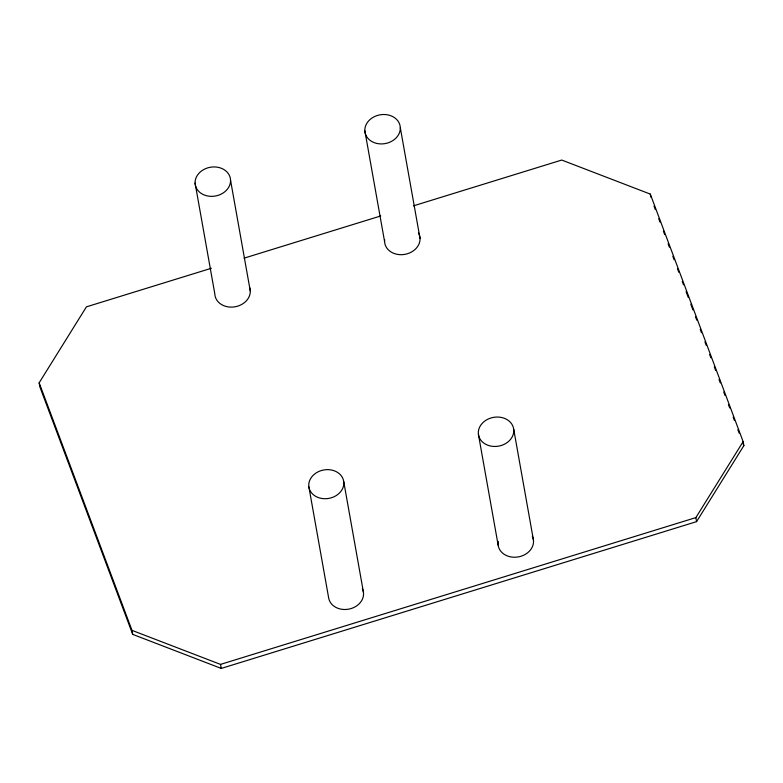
<?xml version="1.0" encoding="UTF-8"?>
<svg xmlns="http://www.w3.org/2000/svg" width="783" height="783" viewBox="0 0 783 783"><rect width="100%" height="100%" fill="white"/><g stroke="black" fill="none" stroke-linecap="round" stroke-linejoin="round"><path stroke-width="1.17" d="M413.424 205.86L561.744 160.055L650.281 194.086L743.136 441.622L743.85 445.654L696.576 521.635L221.256 668.428L132.719 634.387L39.864 386.851L39.15 382.828L86.424 306.848L211.381 268.256M39.15 382.828L131.994 630.364L220.532 664.395L695.862 517.602L743.136 441.622M244.081 258.155L380.724 215.961M654.001 206.105L655.283 209.521M658.709 218.653L659.991 222.069M663.407 231.2L664.698 234.616M668.114 243.748L669.396 247.174M672.822 256.295L674.104 259.721M677.53 268.843L678.812 272.269M682.238 281.391L683.52 284.816M686.084 291.658L688.228 297.364M690.792 304.205L692.935 309.911M695.5 316.753L696.782 320.178M700.208 329.3L701.49 332.726M704.915 341.848L706.197 345.274M709.623 354.396L710.905 357.821M714.331 366.943L715.613 370.369M719.029 379.491L720.321 382.916M723.737 392.038L725.019 395.464M728.444 404.586L729.727 408.012M733.152 417.133L734.434 420.559M737.86 429.681L739.142 433.107M742.568 442.229L743.85 445.654M650.281 194.086L650.82 197.11M695.862 517.602L696.576 521.635M513.677 429.055A17.833 14.603 -10.1 0 1 489.013 445.635A17.833 14.603 -10.1 0 1 485.47 420.579A17.833 14.603 -10.1 0 1 513.677 429.055L533.409 539.83M478.433 434.457L498.164 545.232M400.309 127.707A17.833 14.603 -10.1 0 1 374.215 142.643A17.833 14.603 -10.1 0 1 373.197 117.284A17.833 14.603 -10.1 0 1 400.309 127.707L420.04 238.482M364.839 130.722L384.57 241.487M343.708 481.467A17.627 14.437 -10.1 0 1 319.386 497.919A17.627 14.437 -10.1 0 1 315.784 473.167A17.627 14.437 -10.1 0 1 343.708 481.467L363.439 592.232M308.884 486.909L328.615 597.674A17.627 14.437 -10.1 0 0 350.363 608.773A17.627 14.437 -10.1 0 0 362.304 588.63M230.554 180.247A17.833 14.603 -10.1 0 1 204.334 195.026A17.833 14.603 -10.1 0 1 203.56 169.647A17.833 14.603 -10.1 0 1 230.554 180.247L250.286 291.022M195.075 183.026L214.806 293.801A17.833 14.603 -10.1 0 0 235.301 306.75A17.833 14.603 -10.1 0 0 249.562 287.273M220.532 664.395L221.256 668.428M131.994 630.364L132.719 634.387M532.283 536.179A17.833 14.603 -10.1 0 1 517.827 556.997A17.833 14.603 -10.1 0 1 498.233 541.396M418.465 232.991A17.833 14.603 -10.1 0 1 405.202 254.299A17.833 14.603 -10.1 0 1 384.649 239.559"/></g></svg>
